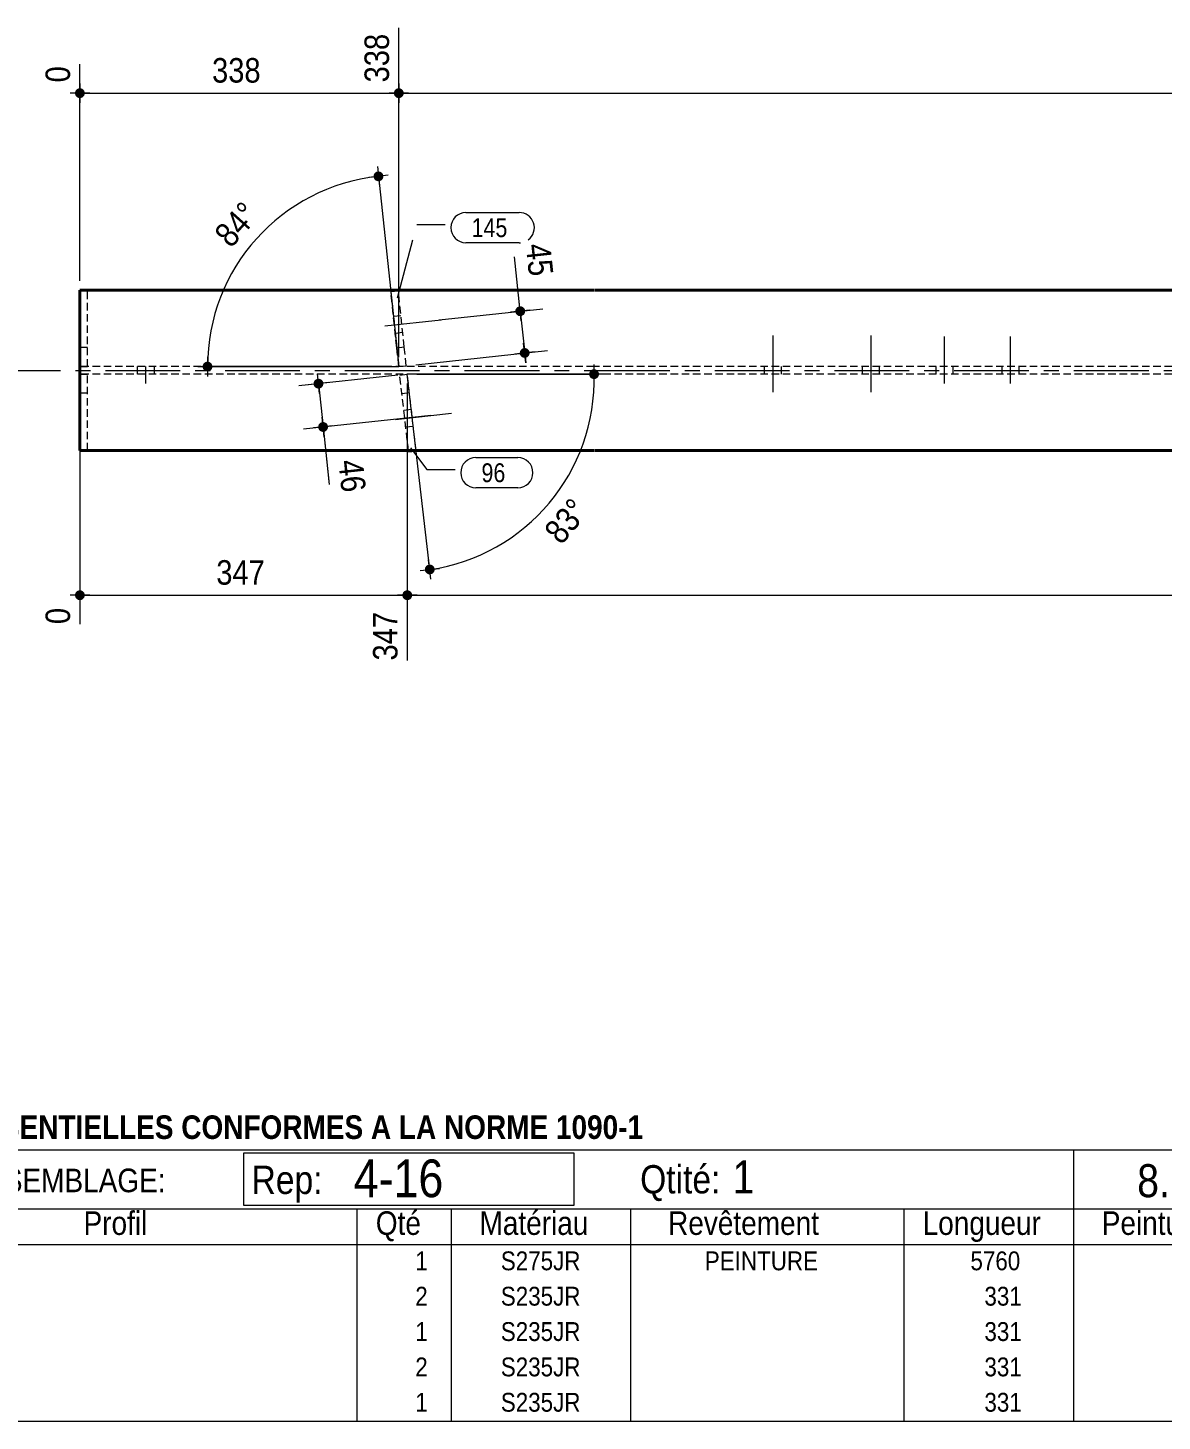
# Model space of a CAD drawing. Header units: millimetres. Extents: x 2 to 410, y 5 to 282.
# Drawn here: x 66.1 to 186.4, y 5 to 152.8 of the extents above; entities that cross this region are included whole.
import ezdxf

# ---------------------------------------------------------------- set-up
doc = ezdxf.new("R2010")
doc.units = ezdxf.units.MM
for name, pattern in [('AXES', [12.7, 7.9375, -1.5875, 1.5875, -1.5875]), ('CACHE2', [1.190625, 0.79375, -0.396875]), ('INTERROMPUX2', [9.525, 6.35, -3.175])]:
    doc.linetypes.add(name, pattern=pattern)
for name, color, linetype, lineweight in [('Autre type objet', 1, 'Continuous', 0), ('Axe', 1, 'Continuous', 0), ('Boulon', 7, 'Continuous', 0), ('Cache', 7, 'Continuous', 0), ('Cotation', 7, 'Continuous', 0), ('Feuille dessin', 5, 'Continuous', 0), ('Piece', 2, 'Continuous', 0), ('Repère pièce', 3, 'Continuous', 0)]:
    doc.layers.add(name, color=color, linetype=linetype, lineweight=lineweight)
doc.styles.add('ARIAL', font='ARIAL.TTF')
doc.styles.add('ARIAL_BOLD', font='ARIALBD.TTF')
doc.styles.add('ARIAL_NARROW', font='ARIAL.TTF')
doc.styles.add('COMIC_SANS_MS', font='COMIC.TTF')

# ---------------------------------------------------------------- blocks, each defined once
blk = doc.blocks.new('*A28')
at = {"layer": 'Boulon', "linetype": 'INTERROMPUX2', "lineweight": 0}
for p, q in [((77.713551, 116.038188), (77.713551, 116.838188)), ((77.713551, 116.038188), (77.713551, 116.838188)), ((77.713551, 116.038188), (77.713551, 116.838188)), ((78.613551, 115.038188), (78.613551, 116.838188)), ((78.613551, 115.038188), (78.613551, 116.838188)), ((78.613551, 115.038188), (78.613551, 116.838188)), ((79.513551, 116.038188), (79.513551, 116.838188)), ((79.513551, 116.038188), (79.513551, 116.838188)), ((79.513551, 116.038188), (79.513551, 116.838188))]:
    blk.add_line(p, q, dxfattribs=at)
blk = doc.blocks.new('*A30')
at = {"layer": 'Boulon', "linetype": 'INTERROMPUX2', "lineweight": 0}
for p, q in [((163.330083, 115.038188), (163.330083, 120.038188)), ((170.330083, 115.038188), (170.330083, 120.038188)), ((162.430083, 116.038188), (162.430083, 116.838188)), ((164.230083, 116.038188), (164.230083, 116.838188)), ((169.430083, 116.038188), (169.430083, 116.838188)), ((171.230083, 116.038188), (171.230083, 116.838188))]:
    blk.add_line(p, q, dxfattribs=at)
blk = doc.blocks.new('*A32')
at = {"layer": 'Boulon', "linetype": 'INTERROMPUX2', "lineweight": 0}
for p, q in [((155.529587, 114.138188), (155.529587, 120.138188)), ((155.529587, 114.138188), (155.529587, 120.138188)), ((155.529587, 114.138188), (155.529587, 120.138188)), ((154.629587, 116.038188), (154.629587, 116.838188)), ((154.629587, 116.038188), (154.629587, 116.838188)), ((154.629587, 116.038188), (154.629587, 116.838188)), ((156.429587, 116.038188), (156.429587, 116.838188)), ((156.429587, 116.038188), (156.429587, 116.838188)), ((156.429587, 116.038188), (156.429587, 116.838188))]:
    blk.add_line(p, q, dxfattribs=at)
blk = doc.blocks.new('*A33')
at = {"layer": 'Boulon', "linetype": 'INTERROMPUX2', "lineweight": 0}
for p, q in [((145.129587, 114.138188), (145.129587, 120.138188)), ((145.129587, 114.138188), (145.129587, 120.138188)), ((145.129587, 114.138188), (145.129587, 120.138188)), ((144.229587, 116.038188), (144.229587, 116.838188)), ((144.229587, 116.038188), (144.229587, 116.838188)), ((144.229587, 116.038188), (144.229587, 116.838188)), ((146.029587, 116.038188), (146.029587, 116.838188)), ((146.029587, 116.038188), (146.029587, 116.838188)), ((146.029587, 116.038188), (146.029587, 116.838188))]:
    blk.add_line(p, q, dxfattribs=at)
blk = doc.blocks.new('*A36')
at = {"layer": 'Boulon', "linetype": 'INTERROMPUX2', "lineweight": 0}
for p, q in [((103.970416, 121.17747), (109.936292, 121.816466)), ((103.970416, 121.17747), (109.936292, 121.816466)), ((103.970416, 121.17747), (109.936292, 121.816466)), ((104.868879, 122.178851), (105.664329, 122.26405)), ((104.868879, 122.178851), (105.664329, 122.26405)), ((104.868879, 122.178851), (105.664329, 122.26405)), ((105.060578, 120.389088), (105.856028, 120.474287)), ((105.060578, 120.389088), (105.856028, 120.474287)), ((105.060578, 120.389088), (105.856028, 120.474287))]:
    blk.add_line(p, q, dxfattribs=at)
blk = doc.blocks.new('*A37')
at = {"layer": 'Boulon', "linetype": 'INTERROMPUX2', "lineweight": 0}
for p, q in [((105.969822, 112.229966), (106.764579, 112.321408)), ((105.969822, 112.229966), (106.764579, 112.321408)), ((105.969822, 112.229966), (106.764579, 112.321408)), ((105.079248, 111.221563), (111.039925, 111.907375)), ((105.079248, 111.221563), (111.039925, 111.907375)), ((105.079248, 111.221563), (111.039925, 111.907375)), ((106.175566, 110.441763), (106.970323, 110.533205)), ((106.175566, 110.441763), (106.970323, 110.533205)), ((106.175566, 110.441763), (106.970323, 110.533205))]:
    blk.add_line(p, q, dxfattribs=at)
blk = doc.blocks.new('*A40')
at = {"layer": 'Axe', "color": 1, "linetype": 'AXES', "lineweight": 15}
for p, q in [((61.613613, 116.438188), (126.143946, 116.438188)), ((126.243946, 116.438188), (218.399874, 116.438188))]:
    blk.add_line(p, q, dxfattribs=at)
at = {"layer": 'Cache', "color": 7, "linetype": 'CACHE2', "lineweight": 20}
for p, q in [((126.143946, 116.838188), (71.613613, 116.838188)), ((218.399874, 116.838188), (126.243946, 116.838188)), ((126.143946, 116.038188), (71.613613, 116.038188)), ((218.399874, 116.038188), (126.243946, 116.038188))]:
    blk.add_line(p, q, dxfattribs=at)
at = {"layer": 'Piece', "color": 2, "linetype": 'Continuous', "lineweight": 40}
for p, q in [((71.613613, 124.938188), (71.613613, 107.938188)), ((71.613613, 124.938188), (126.143946, 124.938188)), ((126.243946, 124.938188), (218.399874, 124.938188)), ((71.613613, 107.938188), (126.143946, 107.938188)), ((126.243946, 107.938188), (218.399874, 107.938188))]:
    blk.add_line(p, q, dxfattribs=at)
blk = doc.blocks.new('*A41')
at = {"layer": 'Cache', "color": 7, "linetype": 'CACHE2', "lineweight": 20}
for p, q in [((105.387704, 124.848991), (104.591684, 124.763744)), ((104.591684, 124.763744), (104.592252, 124.763805)), ((105.225892, 118.841606), (104.591684, 124.763744)), ((104.592252, 124.763805), (105.22646, 118.841667)), ((106.021344, 118.926792), (105.387136, 124.84893)), ((106.021912, 118.926853), (105.387704, 124.848991)), ((105.225892, 118.841606), (106.021912, 118.926853)), ((105.438891, 116.852981), (105.225892, 118.841606)), ((105.22646, 118.841667), (105.439391, 116.853034)), ((106.234343, 116.938166), (106.021344, 118.926792)), ((106.234842, 116.93822), (106.021912, 118.926853)), ((105.438891, 116.852981), (106.234842, 116.93822)), ((105.439391, 116.853034), (105.438891, 116.852981))]:
    blk.add_line(p, q, dxfattribs=at)
blk = doc.blocks.new('*A42')
at = {"layer": 'Cache', "color": 7, "linetype": 'CACHE2', "lineweight": 20}
for p, q in [((105.542184, 115.946746), (106.336941, 116.038188)), ((106.472717, 107.859102), (105.542184, 115.946746)), ((107.267474, 107.950543), (106.336941, 116.038188)), ((106.565545, 114.051296), (105.770788, 113.959854)), ((107.267474, 107.950543), (107.160086, 107.938188))]:
    blk.add_line(p, q, dxfattribs=at)
at = {"layer": 'Piece', "color": 2, "linetype": 'Continuous', "lineweight": 40}
for p in [(106.463618, 107.938188), (107.160086, 107.938188)]:
    blk.add_line(p, (106.472717, 107.859102), dxfattribs=at)
blk = doc.blocks.new('*A45')
at = {"layer": 'Cache', "color": 7, "linetype": 'CACHE2', "lineweight": 20}
for p, q in [((71.612819, 107.948188), (71.612819, 116.028188)), ((71.612819, 116.028188), (72.412819, 116.028188)), ((72.412819, 107.948188), (72.412819, 116.028188)), ((72.412819, 114.028188), (71.612819, 114.028188)), ((72.412819, 107.948188), (71.612819, 107.948188))]:
    blk.add_line(p, q, dxfattribs=at)
blk = doc.blocks.new('*A46')
at = {"layer": 'Cache', "color": 7, "linetype": 'CACHE2', "lineweight": 20}
for p, q in [((72.412819, 124.928188), (71.612819, 124.928188)), ((71.612819, 124.928188), (71.612819, 116.848188)), ((72.412819, 116.848188), (72.412819, 124.928188)), ((72.412819, 118.848188), (71.612819, 118.848188)), ((71.612819, 116.848188), (72.412819, 116.848188))]:
    blk.add_line(p, q, dxfattribs=at)
blk = doc.blocks.new('*A47')
at = {"layer": 'Feuille dessin', "linetype": 'Continuous', "lineweight": 0}
blk.add_line((5, 5), (405, 5), dxfattribs=at)
blk = doc.blocks.new('*A50')
at = {"layer": 'Autre type objet', "linetype": 'Continuous', "lineweight": 0}
for p, q in [((35, 33.776986), (220, 33.776986)), ((89, 33.442397), (124, 33.442397)), ((89, 27.874117), (89, 33.442397)), ((124, 33.442397), (124, 27.874117)), ((177.006307, 33.776553), (177, 23.75)), ((35, 27.5), (220, 27.5)), ((124, 27.874117), (89, 27.874117)), ((101, 27.5), (101, 23.75)), ((111, 27.5), (111, 23.75)), ((130, 27.5), (130, 23.75)), ((159, 27.5), (159, 23.75)), ((35, 23.75), (220, 23.75)), ((101, 23.75), (101, 20)), ((111, 23.75), (111, 20)), ((130, 23.75), (130, 20)), ((159, 23.75), (159, 20)), ((177, 23.75), (177, 20)), ((101, 20), (101, 16.25)), ((111, 20), (111, 16.25)), ((130, 20), (130, 16.25)), ((159, 20), (159, 16.25)), ((177, 20), (177, 16.25)), ((101, 16.25), (101, 12.5)), ((111, 16.25), (111, 12.5)), ((130, 16.25), (130, 12.5)), ((159, 16.25), (159, 12.5)), ((177, 16.25), (177, 12.5)), ((101, 12.5), (101, 8.75)), ((111, 12.5), (111, 8.75)), ((130, 12.5), (130, 8.75)), ((159, 12.5), (159, 8.75)), ((177, 12.5), (177, 8.75)), ((101, 8.75), (101, 5)), ((111, 8.75), (111, 5)), ((130, 8.75), (130, 5)), ((159, 8.75), (159, 5)), ((177, 8.75), (177, 5))]:
    blk.add_line(p, q, dxfattribs=at)
at = {"layer": 'Autre type objet', "width": 0.85}
for s, height, style, p in [('TOLERANCES ESSENTIELLES CONFORMES A LA NORME 1090-1', 2.5, 'ARIAL_BOLD', (38, 34.927143)), ('4-16', 4, 'ARIAL', (100.65625, 28.75)), ('1', 3.5, 'ARIAL', (140.83694, 29.149058)), ('LISTE POUR UN ASSEMBLAGE:', 2.5, 'ARIAL', (36, 29.278635)), ('Rep:', 3, 'ARIAL_NARROW', (89.824804, 29.091901)), ('Qtité:', 3, 'ARIAL', (131.03794, 29.149058)), ('8.2', 3.5, 'ARIAL', (183.758911, 28.75)), ('Profil', 2.5, 'ARIAL', (72, 24.75)), ('Qté', 2.5, 'ARIAL', (103, 24.75)), ('Matériau', 2.5, 'ARIAL', (114, 24.75)), ('Revêtement', 2.5, 'ARIAL', (134, 24.75)), ('Longueur', 2.5, 'ARIAL', (161, 24.75)), ('Peinture', 2.5, 'ARIAL', (180, 24.75)), ('1', 2, 'ARIAL', (107.186523, 21)), ('S275JR', 2, 'ARIAL', (116.259277, 21)), ('PEINTURE', 2, 'ARIAL', (137.896973, 21)), ('5760', 2, 'ARIAL', (166.070312, 21)), ('2', 2, 'ARIAL', (107.186523, 17.25)), ('S235JR', 2, 'ARIAL', (116.259277, 17.25)), ('331', 2, 'ARIAL', (167.553711, 17.25)), ('1', 2, 'ARIAL', (107.186523, 13.5)), ('S235JR', 2, 'ARIAL', (116.259277, 13.5)), ('331', 2, 'ARIAL', (167.553711, 13.5)), ('2', 2, 'ARIAL', (107.186523, 9.75)), ('S235JR', 2, 'ARIAL', (116.259277, 9.75)), ('331', 2, 'ARIAL', (167.553711, 9.75)), ('1', 2, 'ARIAL', (107.186523, 6)), ('S235JR', 2, 'ARIAL', (116.259277, 6)), ('331', 2, 'ARIAL', (167.553711, 6))]:
    blk.add_text(s, height=height, dxfattribs=dict(at, style=style)).set_placement(p)
blk = doc.blocks.new('*A94')
at = {"layer": 'Cotation'}
for points in [[(96.89, 114.51), (96.87, 114.51), (96.84, 114.52), (96.82, 114.52), (96.79, 114.53), (96.77, 114.53), (96.74, 114.54), (96.72, 114.55), (96.7, 114.56), (96.67, 114.57), (96.65, 114.58), (96.63, 114.6), (96.61, 114.61), (96.59, 114.63), (96.57, 114.64), (96.55, 114.66), (96.53, 114.68), (96.52, 114.7), (96.5, 114.72), (96.49, 114.74), (96.47, 114.76), (96.46, 114.79), (96.45, 114.81), (96.44, 114.83), (96.43, 114.86), (96.42, 114.88), (96.41, 114.9), (96.41, 114.93), (96.4, 114.95), (96.4, 114.98), (96.4, 115), (96.4, 115.03), (96.4, 115.06), (96.4, 115.08), (96.4, 115.11), (96.41, 115.13), (96.41, 115.16), (96.42, 115.18), (96.43, 115.21), (96.44, 115.23), (96.45, 115.25), (96.46, 115.28), (96.47, 115.3), (96.49, 115.32), (96.5, 115.34), (96.52, 115.36), (96.53, 115.38), (96.55, 115.4), (96.57, 115.42), (96.59, 115.43), (96.61, 115.45), (96.63, 115.46), (96.65, 115.48), (96.67, 115.49), (96.7, 115.5), (96.72, 115.51), (96.74, 115.52), (96.77, 115.53), (96.79, 115.53), (96.82, 115.54), (96.84, 115.54), (96.87, 115.55), (96.89, 115.55), (96.92, 115.55), (96.94, 115.55), (96.97, 115.55), (97, 115.54), (97.02, 115.54), (97.05, 115.53), (97.07, 115.53), (97.09, 115.52), (97.12, 115.51), (97.14, 115.5), (97.16, 115.49), (97.19, 115.48), (97.21, 115.46), (97.23, 115.45), (97.25, 115.43), (97.27, 115.42), (97.29, 115.4), (97.3, 115.38), (97.32, 115.36), (97.34, 115.34), (97.35, 115.32), (97.37, 115.3), (97.38, 115.28), (97.39, 115.25), (97.4, 115.23), (97.41, 115.21), (97.42, 115.18), (97.42, 115.16), (97.43, 115.13), (97.43, 115.11), (97.44, 115.08), (97.44, 115.06), (97.44, 115.03), (97.44, 115), (97.44, 114.98), (97.43, 114.95), (97.43, 114.93), (97.42, 114.9), (97.42, 114.88), (97.41, 114.86), (97.4, 114.83), (97.39, 114.81), (97.38, 114.79), (97.37, 114.76), (97.35, 114.74), (97.34, 114.72), (97.32, 114.7), (97.3, 114.68), (97.29, 114.66), (97.27, 114.64), (97.25, 114.63), (97.23, 114.61), (97.21, 114.6), (97.19, 114.58), (97.16, 114.57), (97.14, 114.56), (97.12, 114.55), (97.09, 114.54), (97.07, 114.53), (97.05, 114.53), (97.02, 114.52), (97, 114.52), (96.97, 114.51), (96.94, 114.51), (96.92, 114.51)], [(97.39, 109.92), (97.36, 109.92), (97.33, 109.92), (97.31, 109.93), (97.28, 109.93), (97.26, 109.94), (97.24, 109.95), (97.21, 109.96), (97.19, 109.97), (97.17, 109.98), (97.14, 109.99), (97.12, 110.01), (97.1, 110.02), (97.08, 110.04), (97.06, 110.05), (97.04, 110.07), (97.03, 110.09), (97.01, 110.11), (96.99, 110.13), (96.98, 110.15), (96.96, 110.17), (96.95, 110.19), (96.94, 110.22), (96.93, 110.24), (96.92, 110.26), (96.91, 110.29), (96.91, 110.31), (96.9, 110.34), (96.9, 110.36), (96.89, 110.39), (96.89, 110.41), (96.89, 110.44), (96.89, 110.46), (96.89, 110.49), (96.9, 110.51), (96.9, 110.54), (96.91, 110.56), (96.91, 110.59), (96.92, 110.61), (96.93, 110.64), (96.94, 110.66), (96.95, 110.68), (96.96, 110.71), (96.98, 110.73), (96.99, 110.75), (97.01, 110.77), (97.03, 110.79), (97.04, 110.81), (97.06, 110.82), (97.08, 110.84), (97.1, 110.86), (97.12, 110.87), (97.14, 110.88), (97.17, 110.9), (97.19, 110.91), (97.21, 110.92), (97.24, 110.93), (97.26, 110.94), (97.28, 110.94), (97.31, 110.95), (97.33, 110.95), (97.36, 110.96), (97.39, 110.96), (97.41, 110.96), (97.44, 110.96), (97.46, 110.96), (97.49, 110.95), (97.51, 110.95), (97.54, 110.94), (97.56, 110.94), (97.59, 110.93), (97.61, 110.92), (97.63, 110.91), (97.66, 110.9), (97.68, 110.88), (97.7, 110.87), (97.72, 110.86), (97.74, 110.84), (97.76, 110.82), (97.78, 110.81), (97.8, 110.79), (97.81, 110.77), (97.83, 110.75), (97.84, 110.73), (97.86, 110.71), (97.87, 110.68), (97.88, 110.66), (97.89, 110.64), (97.9, 110.61), (97.91, 110.59), (97.92, 110.56), (97.92, 110.54), (97.93, 110.51), (97.93, 110.49), (97.93, 110.46), (97.93, 110.44), (97.93, 110.41), (97.93, 110.39), (97.93, 110.36), (97.92, 110.34), (97.92, 110.31), (97.91, 110.29), (97.9, 110.26), (97.89, 110.24), (97.88, 110.22), (97.87, 110.19), (97.86, 110.17), (97.84, 110.15), (97.83, 110.13), (97.81, 110.11), (97.8, 110.09), (97.78, 110.07), (97.76, 110.05), (97.74, 110.04), (97.72, 110.02), (97.7, 110.01), (97.68, 109.99), (97.66, 109.98), (97.63, 109.97), (97.61, 109.96), (97.59, 109.95), (97.56, 109.94), (97.54, 109.93), (97.51, 109.93), (97.49, 109.92), (97.46, 109.92), (97.44, 109.92), (97.41, 109.92)]]:
    blk.add_hatch(color=256, dxfattribs=at).paths.add_polyline_path(points, flags=17)
at = {"layer": 'Cotation', "linetype": 'Continuous', "lineweight": 0}
for p, q in [((105.34, 115.93), (94.85, 114.81)), ((97.03, 114), (96.81, 116.06)), ((96.92, 115.03), (96.81, 116.06)), ((97.95, 115.14), (95.88, 114.92)), ((96.92, 115.03), (97.41, 110.44)), ((108.83, 111.66), (95.34, 110.22)), ((97.52, 109.4), (97.3, 111.47)), ((98.44, 110.55), (96.38, 110.33)), ((97.41, 110.44), (98.03, 104.66)), ((97.41, 110.44), (98.06, 104.35))]:
    blk.add_line(p, q, dxfattribs=at)
at = {"layer": 'Cotation'}
for p in [(96.92, 115.03), (97.41, 110.44)]:
    blk.add_point(p, dxfattribs=at)
at = {"layer": 'Cotation', "style": 'ARIAL', "width": 0.85}
blk.add_text('46', height=2.6, rotation=-83.8868, dxfattribs=at).set_placement((99.02, 106.83))
blk = doc.blocks.new('*A95')
at = {"layer": 'Cotation'}
for points in [[(118.29, 122.19), (118.27, 122.2), (118.24, 122.2), (118.22, 122.2), (118.19, 122.21), (118.17, 122.22), (118.14, 122.22), (118.12, 122.23), (118.1, 122.24), (118.07, 122.26), (118.05, 122.27), (118.03, 122.28), (118.01, 122.3), (117.99, 122.31), (117.97, 122.33), (117.95, 122.35), (117.93, 122.36), (117.92, 122.38), (117.9, 122.4), (117.89, 122.43), (117.87, 122.45), (117.86, 122.47), (117.85, 122.49), (117.84, 122.52), (117.83, 122.54), (117.82, 122.56), (117.81, 122.59), (117.81, 122.61), (117.8, 122.64), (117.8, 122.66), (117.8, 122.69), (117.8, 122.71), (117.8, 122.74), (117.8, 122.77), (117.8, 122.79), (117.81, 122.82), (117.81, 122.84), (117.82, 122.87), (117.83, 122.89), (117.84, 122.91), (117.85, 122.94), (117.86, 122.96), (117.87, 122.98), (117.89, 123), (117.9, 123.02), (117.92, 123.04), (117.93, 123.06), (117.95, 123.08), (117.97, 123.1), (117.99, 123.12), (118.01, 123.13), (118.03, 123.15), (118.05, 123.16), (118.07, 123.17), (118.1, 123.18), (118.12, 123.19), (118.14, 123.2), (118.17, 123.21), (118.19, 123.22), (118.22, 123.22), (118.24, 123.23), (118.27, 123.23), (118.29, 123.23), (118.32, 123.23), (118.34, 123.23), (118.37, 123.23), (118.39, 123.23), (118.42, 123.22), (118.44, 123.22), (118.47, 123.21), (118.49, 123.2), (118.52, 123.19), (118.54, 123.18), (118.56, 123.17), (118.59, 123.16), (118.61, 123.15), (118.63, 123.13), (118.65, 123.12), (118.67, 123.1), (118.69, 123.08), (118.7, 123.06), (118.72, 123.04), (118.74, 123.02), (118.75, 123), (118.76, 122.98), (118.78, 122.96), (118.79, 122.94), (118.8, 122.91), (118.81, 122.89), (118.82, 122.87), (118.82, 122.84), (118.83, 122.82), (118.83, 122.79), (118.84, 122.77), (118.84, 122.74), (118.84, 122.71), (118.84, 122.69), (118.84, 122.66), (118.83, 122.64), (118.83, 122.61), (118.82, 122.59), (118.82, 122.56), (118.81, 122.54), (118.8, 122.52), (118.79, 122.49), (118.78, 122.47), (118.76, 122.45), (118.75, 122.43), (118.74, 122.4), (118.72, 122.38), (118.7, 122.36), (118.69, 122.35), (118.67, 122.33), (118.65, 122.31), (118.63, 122.3), (118.61, 122.28), (118.59, 122.27), (118.56, 122.26), (118.54, 122.24), (118.52, 122.23), (118.49, 122.22), (118.47, 122.22), (118.44, 122.21), (118.42, 122.2), (118.39, 122.2), (118.37, 122.2), (118.34, 122.19), (118.32, 122.19)], [(118.77, 117.76), (118.74, 117.77), (118.72, 117.77), (118.69, 117.77), (118.67, 117.78), (118.64, 117.79), (118.62, 117.79), (118.59, 117.8), (118.57, 117.81), (118.55, 117.82), (118.53, 117.84), (118.5, 117.85), (118.48, 117.87), (118.46, 117.88), (118.44, 117.9), (118.42, 117.92), (118.41, 117.93), (118.39, 117.95), (118.37, 117.97), (118.36, 117.99), (118.35, 118.02), (118.33, 118.04), (118.32, 118.06), (118.31, 118.08), (118.3, 118.11), (118.29, 118.13), (118.29, 118.16), (118.28, 118.18), (118.28, 118.21), (118.27, 118.23), (118.27, 118.26), (118.27, 118.28), (118.27, 118.31), (118.27, 118.33), (118.28, 118.36), (118.28, 118.38), (118.29, 118.41), (118.29, 118.43), (118.3, 118.46), (118.31, 118.48), (118.32, 118.51), (118.33, 118.53), (118.35, 118.55), (118.36, 118.57), (118.37, 118.59), (118.39, 118.61), (118.41, 118.63), (118.42, 118.65), (118.44, 118.67), (118.46, 118.69), (118.48, 118.7), (118.5, 118.72), (118.53, 118.73), (118.55, 118.74), (118.57, 118.75), (118.59, 118.76), (118.62, 118.77), (118.64, 118.78), (118.67, 118.79), (118.69, 118.79), (118.72, 118.8), (118.74, 118.8), (118.77, 118.8), (118.79, 118.8), (118.82, 118.8), (118.84, 118.8), (118.87, 118.8), (118.89, 118.79), (118.92, 118.79), (118.94, 118.78), (118.97, 118.77), (118.99, 118.76), (119.01, 118.75), (119.04, 118.74), (119.06, 118.73), (119.08, 118.72), (119.1, 118.7), (119.12, 118.69), (119.14, 118.67), (119.16, 118.65), (119.18, 118.63), (119.19, 118.61), (119.21, 118.59), (119.22, 118.57), (119.24, 118.55), (119.25, 118.53), (119.26, 118.51), (119.27, 118.48), (119.28, 118.46), (119.29, 118.43), (119.3, 118.41), (119.3, 118.38), (119.31, 118.36), (119.31, 118.33), (119.31, 118.31), (119.31, 118.28), (119.31, 118.26), (119.31, 118.23), (119.31, 118.21), (119.3, 118.18), (119.3, 118.16), (119.29, 118.13), (119.28, 118.11), (119.27, 118.08), (119.26, 118.06), (119.25, 118.04), (119.24, 118.02), (119.22, 117.99), (119.21, 117.97), (119.19, 117.95), (119.18, 117.93), (119.16, 117.92), (119.14, 117.9), (119.12, 117.88), (119.1, 117.87), (119.08, 117.85), (119.06, 117.84), (119.04, 117.82), (119.01, 117.81), (118.99, 117.8), (118.97, 117.79), (118.94, 117.79), (118.92, 117.78), (118.89, 117.77), (118.87, 117.77), (118.84, 117.77), (118.82, 117.76), (118.79, 117.76)]]:
    blk.add_hatch(color=256, dxfattribs=at).paths.add_polyline_path(points, flags=17)
at = {"layer": 'Cotation', "linetype": 'Continuous', "lineweight": 0}
for p, q in [((118.32, 122.71), (117.7, 128.49)), ((118.32, 122.71), (117.7, 128.49)), ((109.71, 121.79), (120.72, 122.97)), ((119.35, 122.82), (117.28, 122.6)), ((118.43, 121.68), (118.21, 123.75)), ((118.32, 122.71), (118.79, 118.28)), ((107.23, 117.04), (121.2, 118.54)), ((119.83, 118.39), (117.76, 118.17)), ((118.9, 117.25), (118.68, 119.32)), ((118.79, 118.28), (118.9, 117.25))]:
    blk.add_line(p, q, dxfattribs=at)
at = {"layer": 'Cotation'}
for p in [(118.32, 122.71), (118.79, 118.28)]:
    blk.add_point(p, dxfattribs=at)
at = {"layer": 'Cotation', "style": 'ARIAL', "width": 0.85}
blk.add_text('45', height=2.6, rotation=-83.8868, dxfattribs=at).set_placement((118.9, 129.75))
blk = doc.blocks.new('*A96')
at = {"layer": 'Cotation'}
for points in [[(71.59, 92.08), (71.56, 92.08), (71.54, 92.08), (71.51, 92.08), (71.49, 92.09), (71.46, 92.1), (71.44, 92.1), (71.41, 92.11), (71.39, 92.12), (71.37, 92.14), (71.35, 92.15), (71.32, 92.16), (71.3, 92.18), (71.28, 92.19), (71.26, 92.21), (71.25, 92.23), (71.23, 92.25), (71.21, 92.26), (71.2, 92.28), (71.18, 92.31), (71.17, 92.33), (71.15, 92.35), (71.14, 92.37), (71.13, 92.4), (71.12, 92.42), (71.12, 92.44), (71.11, 92.47), (71.1, 92.49), (71.1, 92.52), (71.1, 92.54), (71.09, 92.57), (71.09, 92.59), (71.09, 92.62), (71.1, 92.65), (71.1, 92.67), (71.1, 92.7), (71.11, 92.72), (71.12, 92.75), (71.12, 92.77), (71.13, 92.79), (71.14, 92.82), (71.15, 92.84), (71.17, 92.86), (71.18, 92.88), (71.2, 92.9), (71.21, 92.92), (71.23, 92.94), (71.25, 92.96), (71.26, 92.98), (71.28, 93), (71.3, 93.01), (71.32, 93.03), (71.35, 93.04), (71.37, 93.05), (71.39, 93.06), (71.41, 93.08), (71.44, 93.08), (71.46, 93.09), (71.49, 93.1), (71.51, 93.1), (71.54, 93.11), (71.56, 93.11), (71.59, 93.11), (71.61, 93.11), (71.64, 93.11), (71.66, 93.11), (71.69, 93.11), (71.71, 93.1), (71.74, 93.1), (71.76, 93.09), (71.79, 93.08), (71.81, 93.08), (71.84, 93.06), (71.86, 93.05), (71.88, 93.04), (71.9, 93.03), (71.92, 93.01), (71.94, 93), (71.96, 92.98), (71.98, 92.96), (72, 92.94), (72.01, 92.92), (72.03, 92.9), (72.05, 92.88), (72.06, 92.86), (72.07, 92.84), (72.08, 92.82), (72.09, 92.79), (72.1, 92.77), (72.11, 92.75), (72.12, 92.72), (72.12, 92.7), (72.13, 92.67), (72.13, 92.65), (72.13, 92.62), (72.13, 92.59), (72.13, 92.57), (72.13, 92.54), (72.13, 92.52), (72.12, 92.49), (72.12, 92.47), (72.11, 92.44), (72.1, 92.42), (72.09, 92.4), (72.08, 92.37), (72.07, 92.35), (72.06, 92.33), (72.05, 92.31), (72.03, 92.28), (72.01, 92.26), (72, 92.25), (71.98, 92.23), (71.96, 92.21), (71.94, 92.19), (71.92, 92.18), (71.9, 92.16), (71.88, 92.15), (71.86, 92.14), (71.84, 92.12), (71.81, 92.11), (71.79, 92.1), (71.76, 92.1), (71.74, 92.09), (71.71, 92.08), (71.69, 92.08), (71.66, 92.08), (71.64, 92.08), (71.61, 92.07)], [(106.31, 92.08), (106.29, 92.08), (106.26, 92.08), (106.24, 92.08), (106.21, 92.09), (106.19, 92.1), (106.16, 92.1), (106.14, 92.11), (106.11, 92.12), (106.09, 92.14), (106.07, 92.15), (106.05, 92.16), (106.03, 92.18), (106.01, 92.19), (105.99, 92.21), (105.97, 92.23), (105.95, 92.25), (105.93, 92.26), (105.92, 92.28), (105.9, 92.31), (105.89, 92.33), (105.88, 92.35), (105.87, 92.37), (105.86, 92.4), (105.85, 92.42), (105.84, 92.44), (105.83, 92.47), (105.83, 92.49), (105.82, 92.52), (105.82, 92.54), (105.82, 92.57), (105.82, 92.59), (105.82, 92.62), (105.82, 92.65), (105.82, 92.67), (105.83, 92.7), (105.83, 92.72), (105.84, 92.75), (105.85, 92.77), (105.86, 92.79), (105.87, 92.82), (105.88, 92.84), (105.89, 92.86), (105.9, 92.88), (105.92, 92.9), (105.93, 92.92), (105.95, 92.94), (105.97, 92.96), (105.99, 92.98), (106.01, 93), (106.03, 93.01), (106.05, 93.03), (106.07, 93.04), (106.09, 93.05), (106.11, 93.06), (106.14, 93.08), (106.16, 93.08), (106.19, 93.09), (106.21, 93.1), (106.24, 93.1), (106.26, 93.11), (106.29, 93.11), (106.31, 93.11), (106.34, 93.11), (106.36, 93.11), (106.39, 93.11), (106.41, 93.11), (106.44, 93.1), (106.46, 93.1), (106.49, 93.09), (106.51, 93.08), (106.54, 93.08), (106.56, 93.06), (106.58, 93.05), (106.6, 93.04), (106.63, 93.03), (106.65, 93.01), (106.67, 93), (106.69, 92.98), (106.7, 92.96), (106.72, 92.94), (106.74, 92.92), (106.75, 92.9), (106.77, 92.88), (106.78, 92.86), (106.8, 92.84), (106.81, 92.82), (106.82, 92.79), (106.83, 92.77), (106.83, 92.75), (106.84, 92.72), (106.85, 92.7), (106.85, 92.67), (106.85, 92.65), (106.86, 92.62), (106.86, 92.59), (106.86, 92.57), (106.85, 92.54), (106.85, 92.52), (106.85, 92.49), (106.84, 92.47), (106.83, 92.44), (106.83, 92.42), (106.82, 92.4), (106.81, 92.37), (106.8, 92.35), (106.78, 92.33), (106.77, 92.31), (106.75, 92.28), (106.74, 92.26), (106.72, 92.25), (106.7, 92.23), (106.69, 92.21), (106.67, 92.19), (106.65, 92.18), (106.63, 92.16), (106.6, 92.15), (106.58, 92.14), (106.56, 92.12), (106.54, 92.11), (106.51, 92.1), (106.49, 92.1), (106.46, 92.09), (106.44, 92.08), (106.41, 92.08), (106.39, 92.08), (106.36, 92.08), (106.34, 92.07)]]:
    blk.add_hatch(color=256, dxfattribs=at).paths.add_polyline_path(points, flags=17)
at = {"layer": 'Cotation', "linetype": 'Continuous', "lineweight": 0}
for p, q in [((106.34, 115.04), (106.34, 85.67)), ((71.61, 109.13), (71.61, 89.53)), ((71.61, 93.63), (71.61, 91.55)), ((106.34, 93.63), (106.34, 91.55)), ((72.65, 92.59), (70.57, 92.59)), ((71.61, 92.59), (70.57, 92.59)), ((71.61, 92.59), (106.34, 92.59)), ((107.38, 92.59), (105.3, 92.59)), ((106.34, 92.59), (107.38, 92.59))]:
    blk.add_line(p, q, dxfattribs=at)
at = {"layer": 'Cotation'}
for p in [(71.61, 92.59), (106.34, 92.59)]:
    blk.add_point(p, dxfattribs=at)
at = {"layer": 'Cotation', "style": 'ARIAL', "width": 0.85}
blk.add_text('347', height=2.6, dxfattribs=at).set_placement((86.08, 93.71))
for s, p in [('0', (70.57, 89.53)), ('347', (105.3, 85.67))]:
    blk.add_text(s, height=2.6, rotation=90.0002, dxfattribs=at).set_placement(p)
blk = doc.blocks.new('*A97')
at = {"layer": 'Cotation'}
blk.add_hatch(color=256, dxfattribs=at).paths.add_polyline_path([(106.31, 92.08), (106.29, 92.08), (106.26, 92.08), (106.24, 92.08), (106.21, 92.09), (106.19, 92.1), (106.16, 92.1), (106.14, 92.11), (106.11, 92.12), (106.09, 92.14), (106.07, 92.15), (106.05, 92.16), (106.03, 92.18), (106.01, 92.19), (105.99, 92.21), (105.97, 92.23), (105.95, 92.25), (105.93, 92.26), (105.92, 92.28), (105.9, 92.31), (105.89, 92.33), (105.88, 92.35), (105.87, 92.37), (105.86, 92.4), (105.85, 92.42), (105.84, 92.44), (105.83, 92.47), (105.83, 92.49), (105.82, 92.52), (105.82, 92.54), (105.82, 92.57), (105.82, 92.59), (105.82, 92.62), (105.82, 92.65), (105.82, 92.67), (105.83, 92.7), (105.83, 92.72), (105.84, 92.75), (105.85, 92.77), (105.86, 92.79), (105.87, 92.82), (105.88, 92.84), (105.89, 92.86), (105.9, 92.88), (105.92, 92.9), (105.93, 92.92), (105.95, 92.94), (105.97, 92.96), (105.99, 92.98), (106.01, 93), (106.03, 93.01), (106.05, 93.03), (106.07, 93.04), (106.09, 93.05), (106.11, 93.06), (106.14, 93.08), (106.16, 93.08), (106.19, 93.09), (106.21, 93.1), (106.24, 93.1), (106.26, 93.11), (106.29, 93.11), (106.31, 93.11), (106.34, 93.11), (106.36, 93.11), (106.39, 93.11), (106.41, 93.11), (106.44, 93.1), (106.46, 93.1), (106.49, 93.09), (106.51, 93.08), (106.54, 93.08), (106.56, 93.06), (106.58, 93.05), (106.6, 93.04), (106.63, 93.03), (106.65, 93.01), (106.67, 93), (106.69, 92.98), (106.7, 92.96), (106.72, 92.94), (106.74, 92.92), (106.75, 92.9), (106.77, 92.88), (106.78, 92.86), (106.8, 92.84), (106.81, 92.82), (106.82, 92.79), (106.83, 92.77), (106.83, 92.75), (106.84, 92.72), (106.85, 92.7), (106.85, 92.67), (106.85, 92.65), (106.86, 92.62), (106.86, 92.59), (106.86, 92.57), (106.85, 92.54), (106.85, 92.52), (106.85, 92.49), (106.84, 92.47), (106.83, 92.44), (106.83, 92.42), (106.82, 92.4), (106.81, 92.37), (106.8, 92.35), (106.78, 92.33), (106.77, 92.31), (106.75, 92.28), (106.74, 92.26), (106.72, 92.25), (106.7, 92.23), (106.69, 92.21), (106.67, 92.19), (106.65, 92.18), (106.63, 92.16), (106.6, 92.15), (106.58, 92.14), (106.56, 92.12), (106.54, 92.11), (106.51, 92.1), (106.49, 92.1), (106.46, 92.09), (106.44, 92.08), (106.41, 92.08), (106.39, 92.08), (106.36, 92.08), (106.34, 92.07)], flags=17)
at = {"layer": 'Cotation', "linetype": 'Continuous', "lineweight": 0}
for p, q in [((106.34, 115.04), (106.34, 85.67)), ((106.34, 93.63), (106.34, 91.55)), ((107.38, 92.59), (105.3, 92.59)), ((106.34, 92.59), (105.3, 92.59)), ((106.34, 92.59), (362.25, 92.59))]:
    blk.add_line(p, q, dxfattribs=at)
at = {"layer": 'Cotation'}
blk.add_point((106.34, 92.59), dxfattribs=at)
blk = doc.blocks.new('*A98')
at = {"layer": 'Cotation'}
for points in [[(71.59, 145.32), (71.56, 145.32), (71.54, 145.32), (71.51, 145.33), (71.49, 145.33), (71.46, 145.34), (71.44, 145.35), (71.41, 145.36), (71.39, 145.37), (71.37, 145.38), (71.35, 145.39), (71.32, 145.41), (71.3, 145.42), (71.28, 145.44), (71.26, 145.45), (71.25, 145.47), (71.23, 145.49), (71.21, 145.51), (71.2, 145.53), (71.18, 145.55), (71.17, 145.57), (71.15, 145.59), (71.14, 145.62), (71.13, 145.64), (71.12, 145.66), (71.12, 145.69), (71.11, 145.71), (71.1, 145.74), (71.1, 145.76), (71.1, 145.79), (71.09, 145.81), (71.09, 145.84), (71.09, 145.86), (71.1, 145.89), (71.1, 145.92), (71.1, 145.94), (71.11, 145.97), (71.12, 145.99), (71.12, 146.01), (71.13, 146.04), (71.14, 146.06), (71.15, 146.08), (71.17, 146.11), (71.18, 146.13), (71.2, 146.15), (71.21, 146.17), (71.23, 146.19), (71.25, 146.21), (71.26, 146.22), (71.28, 146.24), (71.3, 146.26), (71.32, 146.27), (71.35, 146.29), (71.37, 146.3), (71.39, 146.31), (71.41, 146.32), (71.44, 146.33), (71.46, 146.34), (71.49, 146.34), (71.51, 146.35), (71.54, 146.35), (71.56, 146.36), (71.59, 146.36), (71.61, 146.36), (71.64, 146.36), (71.66, 146.36), (71.69, 146.35), (71.71, 146.35), (71.74, 146.34), (71.76, 146.34), (71.79, 146.33), (71.81, 146.32), (71.84, 146.31), (71.86, 146.3), (71.88, 146.29), (71.9, 146.27), (71.92, 146.26), (71.94, 146.24), (71.96, 146.22), (71.98, 146.21), (72, 146.19), (72.01, 146.17), (72.03, 146.15), (72.05, 146.13), (72.06, 146.11), (72.07, 146.08), (72.08, 146.06), (72.09, 146.04), (72.1, 146.01), (72.11, 145.99), (72.12, 145.97), (72.12, 145.94), (72.13, 145.92), (72.13, 145.89), (72.13, 145.86), (72.13, 145.84), (72.13, 145.81), (72.13, 145.79), (72.13, 145.76), (72.12, 145.74), (72.12, 145.71), (72.11, 145.69), (72.1, 145.66), (72.09, 145.64), (72.08, 145.62), (72.07, 145.59), (72.06, 145.57), (72.05, 145.55), (72.03, 145.53), (72.01, 145.51), (72, 145.49), (71.98, 145.47), (71.96, 145.45), (71.94, 145.44), (71.92, 145.42), (71.9, 145.41), (71.88, 145.39), (71.86, 145.38), (71.84, 145.37), (71.81, 145.36), (71.79, 145.35), (71.76, 145.34), (71.74, 145.33), (71.71, 145.33), (71.69, 145.32), (71.66, 145.32), (71.64, 145.32), (71.61, 145.32)], [(105.41, 145.32), (105.39, 145.32), (105.36, 145.32), (105.34, 145.33), (105.31, 145.33), (105.29, 145.34), (105.26, 145.35), (105.24, 145.36), (105.22, 145.37), (105.19, 145.38), (105.17, 145.39), (105.15, 145.41), (105.13, 145.42), (105.11, 145.44), (105.09, 145.45), (105.07, 145.47), (105.05, 145.49), (105.04, 145.51), (105.02, 145.53), (105.01, 145.55), (104.99, 145.57), (104.98, 145.59), (104.97, 145.62), (104.96, 145.64), (104.95, 145.66), (104.94, 145.69), (104.93, 145.71), (104.93, 145.74), (104.92, 145.76), (104.92, 145.79), (104.92, 145.81), (104.92, 145.84), (104.92, 145.86), (104.92, 145.89), (104.92, 145.92), (104.93, 145.94), (104.93, 145.97), (104.94, 145.99), (104.95, 146.01), (104.96, 146.04), (104.97, 146.06), (104.98, 146.08), (104.99, 146.11), (105.01, 146.13), (105.02, 146.15), (105.04, 146.17), (105.05, 146.19), (105.07, 146.21), (105.09, 146.22), (105.11, 146.24), (105.13, 146.26), (105.15, 146.27), (105.17, 146.29), (105.19, 146.3), (105.22, 146.31), (105.24, 146.32), (105.26, 146.33), (105.29, 146.34), (105.31, 146.34), (105.34, 146.35), (105.36, 146.35), (105.39, 146.36), (105.41, 146.36), (105.44, 146.36), (105.46, 146.36), (105.49, 146.36), (105.52, 146.35), (105.54, 146.35), (105.57, 146.34), (105.59, 146.34), (105.61, 146.33), (105.64, 146.32), (105.66, 146.31), (105.68, 146.3), (105.71, 146.29), (105.73, 146.27), (105.75, 146.26), (105.77, 146.24), (105.79, 146.22), (105.81, 146.21), (105.82, 146.19), (105.84, 146.17), (105.86, 146.15), (105.87, 146.13), (105.88, 146.11), (105.9, 146.08), (105.91, 146.06), (105.92, 146.04), (105.93, 146.01), (105.94, 145.99), (105.94, 145.97), (105.95, 145.94), (105.95, 145.92), (105.96, 145.89), (105.96, 145.86), (105.96, 145.84), (105.96, 145.81), (105.96, 145.79), (105.95, 145.76), (105.95, 145.74), (105.94, 145.71), (105.94, 145.69), (105.93, 145.66), (105.92, 145.64), (105.91, 145.62), (105.9, 145.59), (105.88, 145.57), (105.87, 145.55), (105.86, 145.53), (105.84, 145.51), (105.82, 145.49), (105.81, 145.47), (105.79, 145.45), (105.77, 145.44), (105.75, 145.42), (105.73, 145.41), (105.71, 145.39), (105.68, 145.38), (105.66, 145.37), (105.64, 145.36), (105.61, 145.35), (105.59, 145.34), (105.57, 145.33), (105.54, 145.33), (105.52, 145.32), (105.49, 145.32), (105.46, 145.32), (105.44, 145.32)]]:
    blk.add_hatch(color=256, dxfattribs=at).paths.add_polyline_path(points, flags=17)
at = {"layer": 'Cotation', "linetype": 'Continuous', "lineweight": 0}
for p, q in [((105.44, 117.85), (105.44, 152.76)), ((71.61, 125.93), (71.61, 148.91)), ((71.61, 146.88), (71.61, 144.8)), ((105.44, 146.88), (105.44, 144.8)), ((72.65, 145.84), (70.57, 145.84)), ((71.61, 145.84), (70.57, 145.84)), ((71.61, 145.84), (105.44, 145.84)), ((106.48, 145.84), (104.4, 145.84)), ((105.44, 145.84), (106.48, 145.84))]:
    blk.add_line(p, q, dxfattribs=at)
at = {"layer": 'Cotation'}
for p in [(71.61, 145.84), (105.44, 145.84)]:
    blk.add_point(p, dxfattribs=at)
at = {"layer": 'Cotation', "style": 'ARIAL', "width": 0.85}
for s, p in [('338', (104.4, 146.98)), ('0', (70.57, 146.98))]:
    blk.add_text(s, height=2.6, rotation=90.0002, dxfattribs=at).set_placement(p)
blk.add_text('338', height=2.6, dxfattribs=at).set_placement((85.63, 146.96))
blk = doc.blocks.new('*A99')
at = {"layer": 'Cotation'}
blk.add_hatch(color=256, dxfattribs=at).paths.add_polyline_path([(105.41, 145.32), (105.39, 145.32), (105.36, 145.32), (105.34, 145.33), (105.31, 145.33), (105.29, 145.34), (105.26, 145.35), (105.24, 145.36), (105.22, 145.37), (105.19, 145.38), (105.17, 145.39), (105.15, 145.41), (105.13, 145.42), (105.11, 145.44), (105.09, 145.45), (105.07, 145.47), (105.05, 145.49), (105.04, 145.51), (105.02, 145.53), (105.01, 145.55), (104.99, 145.57), (104.98, 145.59), (104.97, 145.62), (104.96, 145.64), (104.95, 145.66), (104.94, 145.69), (104.93, 145.71), (104.93, 145.74), (104.92, 145.76), (104.92, 145.79), (104.92, 145.81), (104.92, 145.84), (104.92, 145.86), (104.92, 145.89), (104.92, 145.92), (104.93, 145.94), (104.93, 145.97), (104.94, 145.99), (104.95, 146.01), (104.96, 146.04), (104.97, 146.06), (104.98, 146.08), (104.99, 146.11), (105.01, 146.13), (105.02, 146.15), (105.04, 146.17), (105.05, 146.19), (105.07, 146.21), (105.09, 146.22), (105.11, 146.24), (105.13, 146.26), (105.15, 146.27), (105.17, 146.29), (105.19, 146.3), (105.22, 146.31), (105.24, 146.32), (105.26, 146.33), (105.29, 146.34), (105.31, 146.34), (105.34, 146.35), (105.36, 146.35), (105.39, 146.36), (105.41, 146.36), (105.44, 146.36), (105.46, 146.36), (105.49, 146.36), (105.52, 146.35), (105.54, 146.35), (105.57, 146.34), (105.59, 146.34), (105.61, 146.33), (105.64, 146.32), (105.66, 146.31), (105.68, 146.3), (105.71, 146.29), (105.73, 146.27), (105.75, 146.26), (105.77, 146.24), (105.79, 146.22), (105.81, 146.21), (105.82, 146.19), (105.84, 146.17), (105.86, 146.15), (105.87, 146.13), (105.88, 146.11), (105.9, 146.08), (105.91, 146.06), (105.92, 146.04), (105.93, 146.01), (105.94, 145.99), (105.94, 145.97), (105.95, 145.94), (105.95, 145.92), (105.96, 145.89), (105.96, 145.86), (105.96, 145.84), (105.96, 145.81), (105.96, 145.79), (105.95, 145.76), (105.95, 145.74), (105.94, 145.71), (105.94, 145.69), (105.93, 145.66), (105.92, 145.64), (105.91, 145.62), (105.9, 145.59), (105.88, 145.57), (105.87, 145.55), (105.86, 145.53), (105.84, 145.51), (105.82, 145.49), (105.81, 145.47), (105.79, 145.45), (105.77, 145.44), (105.75, 145.42), (105.73, 145.41), (105.71, 145.39), (105.68, 145.38), (105.66, 145.37), (105.64, 145.36), (105.61, 145.35), (105.59, 145.34), (105.57, 145.33), (105.54, 145.33), (105.52, 145.32), (105.49, 145.32), (105.46, 145.32), (105.44, 145.32)], flags=17)
at = {"layer": 'Cotation', "linetype": 'Continuous', "lineweight": 0}
for p, q in [((105.44, 117.85), (105.44, 152.76)), ((105.44, 146.88), (105.44, 144.8)), ((106.48, 145.84), (104.4, 145.84)), ((105.44, 145.84), (104.4, 145.84)), ((105.44, 145.84), (343.85, 145.84))]:
    blk.add_line(p, q, dxfattribs=at)
at = {"layer": 'Cotation'}
blk.add_point((105.44, 145.84), dxfattribs=at)
blk = doc.blocks.new('*A105')
at = {"layer": 'Repère pièce', "linetype": 'INTERROMPUX2', "lineweight": 0}
for p, q in [((106.692857, 108.229425), (108.408833, 105.932857)), ((108.408833, 105.932857), (111.408833, 105.932857))]:
    blk.add_line(p, q, dxfattribs=at)
at = {"layer": 'Repère pièce', "linetype": 'Continuous', "lineweight": 0}
for p, q in [((113.608833, 107.182857), (118.064692, 107.182857)), ((118.064692, 103.982857), (113.608833, 103.982857))]:
    blk.add_line(p, q, dxfattribs=at)
for centre, start, end in [((113.608833, 105.582857), 90, 270), ((118.064692, 105.582857), 270, 90)]:
    blk.add_arc(centre, 1.6, start, end, dxfattribs=at)
at = {"layer": 'Repère pièce', "style": 'COMIC_SANS_MS', "width": 0.85}
blk.add_text('96', height=2, dxfattribs=at).set_placement((114.208833, 104.582857))
blk = doc.blocks.new('*A106')
at = {"layer": 'Repère pièce', "linetype": 'Continuous', "lineweight": 0}
for p, q in [((112.559356, 133.174782), (118.215411, 133.174782)), ((118.215411, 129.974782), (112.559356, 129.974782))]:
    blk.add_line(p, q, dxfattribs=at)
at = {"layer": 'Repère pièce', "linetype": 'INTERROMPUX2', "lineweight": 0}
for p, q in [((105.283797, 124.143356), (107.359356, 131.924782)), ((107.359356, 131.924782), (110.359356, 131.924782))]:
    blk.add_line(p, q, dxfattribs=at)
at = {"layer": 'Repère pièce', "linetype": 'Continuous', "lineweight": 0}
for centre, start, end in [((112.559356, 131.574782), 90, 270), ((118.215411, 131.574782), 306.5625, 90), ((118.215411, 131.574782), 270, 274.756016)]:
    blk.add_arc(centre, 1.6, start, end, dxfattribs=at)
at = {"layer": 'Repère pièce', "style": 'COMIC_SANS_MS', "width": 0.85}
blk.add_text('145', height=2, dxfattribs=at).set_placement((113.159356, 130.574782))
blk = doc.blocks.new('*A110')
at = {"layer": 'Cotation'}
for points in [[(126.12, 115.52), (126.09, 115.52), (126.07, 115.52), (126.04, 115.53), (126.02, 115.53), (125.99, 115.54), (125.97, 115.55), (125.95, 115.56), (125.92, 115.57), (125.9, 115.58), (125.88, 115.59), (125.86, 115.61), (125.84, 115.62), (125.82, 115.64), (125.8, 115.65), (125.78, 115.67), (125.76, 115.69), (125.74, 115.71), (125.73, 115.73), (125.71, 115.75), (125.7, 115.77), (125.69, 115.79), (125.68, 115.82), (125.66, 115.84), (125.66, 115.86), (125.65, 115.89), (125.64, 115.91), (125.64, 115.94), (125.63, 115.96), (125.63, 115.99), (125.63, 116.01), (125.63, 116.04), (125.63, 116.06), (125.63, 116.09), (125.63, 116.11), (125.64, 116.14), (125.64, 116.16), (125.65, 116.19), (125.66, 116.21), (125.66, 116.24), (125.68, 116.26), (125.69, 116.28), (125.7, 116.31), (125.71, 116.33), (125.73, 116.35), (125.74, 116.37), (125.76, 116.39), (125.78, 116.41), (125.8, 116.42), (125.82, 116.44), (125.84, 116.46), (125.86, 116.47), (125.88, 116.48), (125.9, 116.5), (125.92, 116.51), (125.95, 116.52), (125.97, 116.53), (125.99, 116.54), (126.02, 116.54), (126.04, 116.55), (126.07, 116.55), (126.09, 116.56), (126.12, 116.56), (126.15, 116.56), (126.17, 116.56), (126.2, 116.56), (126.22, 116.55), (126.25, 116.55), (126.27, 116.54), (126.3, 116.54), (126.32, 116.53), (126.34, 116.52), (126.37, 116.51), (126.39, 116.5), (126.41, 116.48), (126.43, 116.47), (126.45, 116.46), (126.48, 116.44), (126.49, 116.42), (126.51, 116.41), (126.53, 116.39), (126.55, 116.37), (126.56, 116.35), (126.58, 116.33), (126.59, 116.31), (126.6, 116.28), (126.62, 116.26), (126.63, 116.24), (126.63, 116.21), (126.64, 116.19), (126.65, 116.16), (126.66, 116.14), (126.66, 116.11), (126.66, 116.09), (126.66, 116.06), (126.67, 116.04), (126.66, 116.01), (126.66, 115.99), (126.66, 115.96), (126.66, 115.94), (126.65, 115.91), (126.64, 115.89), (126.63, 115.86), (126.63, 115.84), (126.62, 115.82), (126.6, 115.79), (126.59, 115.77), (126.58, 115.75), (126.56, 115.73), (126.55, 115.71), (126.53, 115.69), (126.51, 115.67), (126.49, 115.65), (126.48, 115.64), (126.45, 115.62), (126.43, 115.61), (126.41, 115.59), (126.39, 115.58), (126.37, 115.57), (126.34, 115.56), (126.32, 115.55), (126.3, 115.54), (126.27, 115.53), (126.25, 115.53), (126.22, 115.52), (126.2, 115.52), (126.17, 115.52), (126.15, 115.52)], [(108.69, 94.81), (108.67, 94.81), (108.64, 94.81), (108.62, 94.81), (108.59, 94.82), (108.57, 94.83), (108.54, 94.84), (108.52, 94.84), (108.5, 94.85), (108.48, 94.87), (108.45, 94.88), (108.43, 94.89), (108.41, 94.91), (108.39, 94.92), (108.37, 94.94), (108.35, 94.96), (108.33, 94.98), (108.32, 95), (108.3, 95.02), (108.29, 95.04), (108.27, 95.06), (108.26, 95.08), (108.25, 95.1), (108.24, 95.13), (108.23, 95.15), (108.22, 95.17), (108.22, 95.2), (108.21, 95.22), (108.21, 95.25), (108.2, 95.27), (108.2, 95.3), (108.2, 95.32), (108.2, 95.35), (108.2, 95.38), (108.21, 95.4), (108.21, 95.43), (108.22, 95.45), (108.22, 95.48), (108.23, 95.5), (108.24, 95.52), (108.25, 95.55), (108.26, 95.57), (108.27, 95.59), (108.29, 95.61), (108.3, 95.63), (108.32, 95.65), (108.33, 95.67), (108.35, 95.69), (108.37, 95.71), (108.39, 95.73), (108.41, 95.74), (108.43, 95.76), (108.45, 95.77), (108.48, 95.78), (108.5, 95.79), (108.52, 95.81), (108.54, 95.81), (108.57, 95.82), (108.59, 95.83), (108.62, 95.83), (108.64, 95.84), (108.67, 95.84), (108.69, 95.84), (108.72, 95.84), (108.75, 95.84), (108.77, 95.84), (108.8, 95.84), (108.82, 95.83), (108.85, 95.83), (108.87, 95.82), (108.9, 95.81), (108.92, 95.81), (108.94, 95.79), (108.97, 95.78), (108.99, 95.77), (109.01, 95.76), (109.03, 95.74), (109.05, 95.73), (109.07, 95.71), (109.09, 95.69), (109.11, 95.67), (109.12, 95.65), (109.14, 95.63), (109.15, 95.61), (109.17, 95.59), (109.18, 95.57), (109.19, 95.55), (109.2, 95.52), (109.21, 95.5), (109.22, 95.48), (109.22, 95.45), (109.23, 95.43), (109.23, 95.4), (109.24, 95.38), (109.24, 95.35), (109.24, 95.32), (109.24, 95.3), (109.24, 95.27), (109.23, 95.25), (109.23, 95.22), (109.22, 95.2), (109.22, 95.17), (109.21, 95.15), (109.2, 95.13), (109.19, 95.1), (109.18, 95.08), (109.17, 95.06), (109.15, 95.04), (109.14, 95.02), (109.12, 95), (109.11, 94.98), (109.09, 94.96), (109.07, 94.94), (109.05, 94.92), (109.03, 94.91), (109.01, 94.89), (108.99, 94.88), (108.97, 94.87), (108.94, 94.85), (108.92, 94.84), (108.9, 94.84), (108.87, 94.83), (108.85, 94.82), (108.82, 94.81), (108.8, 94.81), (108.77, 94.81), (108.75, 94.81), (108.72, 94.8)]]:
    blk.add_hatch(color=256, dxfattribs=at).paths.add_polyline_path(points, flags=17)
at = {"layer": 'Cotation', "linetype": 'Continuous', "lineweight": 0}
for p, q in [((126.15, 115), (126.15, 117.08)), ((126.15, 116.04), (106.34, 116.04)), ((108.72, 95.32), (106.34, 116.04)), ((107.34, 116.04), (126.15, 116.04)), ((127.19, 116.04), (125.11, 116.04)), ((108.84, 94.29), (108.6, 96.36)), ((107.69, 95.21), (109.75, 95.44))]:
    blk.add_line(p, q, dxfattribs=at)
blk.add_arc((105.82, 115.45), 20.34, 278.2094, 1.646, dxfattribs=at)
at = {"layer": 'Cotation'}
for p in [(126.15, 116.04), (108.72, 95.32)]:
    blk.add_point(p, dxfattribs=at)
at = {"layer": 'Cotation', "style": 'ARIAL', "width": 0.85}
blk.add_text('83°', height=2.6, rotation=49.9275, dxfattribs=at).set_placement((122.68, 97.84))
blk = doc.blocks.new('*A111')
at = {"layer": 'Cotation'}
for points in [[(103.25, 136.5), (103.23, 136.5), (103.2, 136.5), (103.18, 136.51), (103.15, 136.51), (103.13, 136.52), (103.1, 136.53), (103.08, 136.54), (103.06, 136.55), (103.03, 136.56), (103.01, 136.57), (102.99, 136.58), (102.97, 136.6), (102.95, 136.61), (102.93, 136.63), (102.91, 136.65), (102.89, 136.67), (102.88, 136.69), (102.86, 136.71), (102.85, 136.73), (102.83, 136.75), (102.82, 136.77), (102.81, 136.79), (102.8, 136.82), (102.79, 136.84), (102.78, 136.87), (102.78, 136.89), (102.77, 136.92), (102.77, 136.94), (102.76, 136.97), (102.76, 136.99), (102.76, 137.02), (102.76, 137.04), (102.76, 137.07), (102.77, 137.09), (102.77, 137.12), (102.78, 137.14), (102.78, 137.17), (102.79, 137.19), (102.8, 137.22), (102.81, 137.24), (102.82, 137.26), (102.83, 137.28), (102.85, 137.31), (102.86, 137.33), (102.88, 137.35), (102.89, 137.37), (102.91, 137.38), (102.93, 137.4), (102.95, 137.42), (102.97, 137.43), (102.99, 137.45), (103.01, 137.46), (103.03, 137.48), (103.06, 137.49), (103.08, 137.5), (103.1, 137.51), (103.13, 137.51), (103.15, 137.52), (103.18, 137.53), (103.2, 137.53), (103.23, 137.53), (103.25, 137.54), (103.28, 137.54), (103.31, 137.54), (103.33, 137.53), (103.36, 137.53), (103.38, 137.53), (103.41, 137.52), (103.43, 137.51), (103.46, 137.51), (103.48, 137.5), (103.5, 137.49), (103.53, 137.48), (103.55, 137.46), (103.57, 137.45), (103.59, 137.43), (103.61, 137.42), (103.63, 137.4), (103.65, 137.38), (103.67, 137.37), (103.68, 137.35), (103.7, 137.33), (103.71, 137.31), (103.73, 137.28), (103.74, 137.26), (103.75, 137.24), (103.76, 137.22), (103.77, 137.19), (103.78, 137.17), (103.78, 137.14), (103.79, 137.12), (103.79, 137.09), (103.8, 137.07), (103.8, 137.04), (103.8, 137.02), (103.8, 136.99), (103.8, 136.97), (103.79, 136.94), (103.79, 136.92), (103.78, 136.89), (103.78, 136.87), (103.77, 136.84), (103.76, 136.82), (103.75, 136.79), (103.74, 136.77), (103.73, 136.75), (103.71, 136.73), (103.7, 136.71), (103.68, 136.69), (103.67, 136.67), (103.65, 136.65), (103.63, 136.63), (103.61, 136.61), (103.59, 136.6), (103.57, 136.58), (103.55, 136.57), (103.53, 136.56), (103.5, 136.55), (103.48, 136.54), (103.46, 136.53), (103.43, 136.52), (103.41, 136.51), (103.38, 136.51), (103.36, 136.5), (103.33, 136.5), (103.31, 136.5), (103.28, 136.5)], [(85.12, 116.32), (85.1, 116.32), (85.07, 116.32), (85.05, 116.33), (85.02, 116.33), (85, 116.34), (84.97, 116.35), (84.95, 116.36), (84.92, 116.37), (84.9, 116.38), (84.88, 116.39), (84.86, 116.41), (84.84, 116.42), (84.82, 116.44), (84.8, 116.45), (84.78, 116.47), (84.76, 116.49), (84.74, 116.51), (84.73, 116.53), (84.71, 116.55), (84.7, 116.57), (84.69, 116.59), (84.68, 116.62), (84.67, 116.64), (84.66, 116.66), (84.65, 116.69), (84.64, 116.71), (84.64, 116.74), (84.63, 116.76), (84.63, 116.79), (84.63, 116.81), (84.63, 116.84), (84.63, 116.86), (84.63, 116.89), (84.63, 116.91), (84.64, 116.94), (84.64, 116.96), (84.65, 116.99), (84.66, 117.01), (84.67, 117.04), (84.68, 117.06), (84.69, 117.08), (84.7, 117.11), (84.71, 117.13), (84.73, 117.15), (84.74, 117.17), (84.76, 117.19), (84.78, 117.21), (84.8, 117.22), (84.82, 117.24), (84.84, 117.26), (84.86, 117.27), (84.88, 117.28), (84.9, 117.3), (84.92, 117.31), (84.95, 117.32), (84.97, 117.33), (85, 117.34), (85.02, 117.34), (85.05, 117.35), (85.07, 117.35), (85.1, 117.36), (85.12, 117.36), (85.15, 117.36), (85.17, 117.36), (85.2, 117.36), (85.22, 117.35), (85.25, 117.35), (85.27, 117.34), (85.3, 117.34), (85.32, 117.33), (85.35, 117.32), (85.37, 117.31), (85.39, 117.3), (85.41, 117.28), (85.44, 117.27), (85.46, 117.26), (85.48, 117.24), (85.5, 117.22), (85.51, 117.21), (85.53, 117.19), (85.55, 117.17), (85.56, 117.15), (85.58, 117.13), (85.59, 117.11), (85.61, 117.08), (85.62, 117.06), (85.63, 117.04), (85.64, 117.01), (85.64, 116.99), (85.65, 116.96), (85.66, 116.94), (85.66, 116.91), (85.66, 116.89), (85.67, 116.86), (85.67, 116.84), (85.67, 116.81), (85.66, 116.79), (85.66, 116.76), (85.66, 116.74), (85.65, 116.71), (85.64, 116.69), (85.64, 116.66), (85.63, 116.64), (85.62, 116.62), (85.61, 116.59), (85.59, 116.57), (85.58, 116.55), (85.56, 116.53), (85.55, 116.51), (85.53, 116.49), (85.51, 116.47), (85.5, 116.45), (85.48, 116.44), (85.46, 116.42), (85.44, 116.41), (85.41, 116.39), (85.39, 116.38), (85.37, 116.37), (85.35, 116.36), (85.32, 116.35), (85.3, 116.34), (85.27, 116.33), (85.25, 116.33), (85.22, 116.32), (85.2, 116.32), (85.17, 116.32), (85.15, 116.32)]]:
    blk.add_hatch(color=256, dxfattribs=at).paths.add_polyline_path(points, flags=17)
at = {"layer": 'Cotation', "linetype": 'Continuous', "lineweight": 0}
for p, q in [((103.17, 138.05), (103.39, 135.98)), ((104.31, 137.13), (102.25, 136.91)), ((103.28, 137.02), (105.44, 116.84)), ((84.11, 116.84), (86.19, 116.84)), ((85.15, 117.88), (85.15, 115.8)), ((104.44, 116.84), (85.15, 116.84)), ((85.15, 116.84), (105.44, 116.84))]:
    blk.add_line(p, q, dxfattribs=at)
blk.add_arc((105.44, 116.84), 20.29, 96.1126, 180, dxfattribs=at)
at = {"layer": 'Cotation'}
for p in [(103.28, 137.02), (85.15, 116.84)]:
    blk.add_point(p, dxfattribs=at)
at = {"layer": 'Cotation', "style": 'ARIAL', "width": 0.85}
blk.add_text('84°', height=2.6, rotation=48.054, dxfattribs=at).set_placement((87.63, 129.32))

msp = doc.modelspace()

# ---------------------------------------------------------------- block references
at = {"lineweight": 0}
for name in ['*A47', '*A99', '*A98', '*A111', '*A106', '*A95', '*A40', '*A46', '*A41', '*A36', '*A33', '*A32', '*A30', '*A28', '*A110', '*A45', '*A94', '*A42', '*A96', '*A97', '*A37', '*A105', '*A50']:
    msp.add_blockref(name, (0, 0), dxfattribs=at)

doc.saveas('drawing.dxf')
